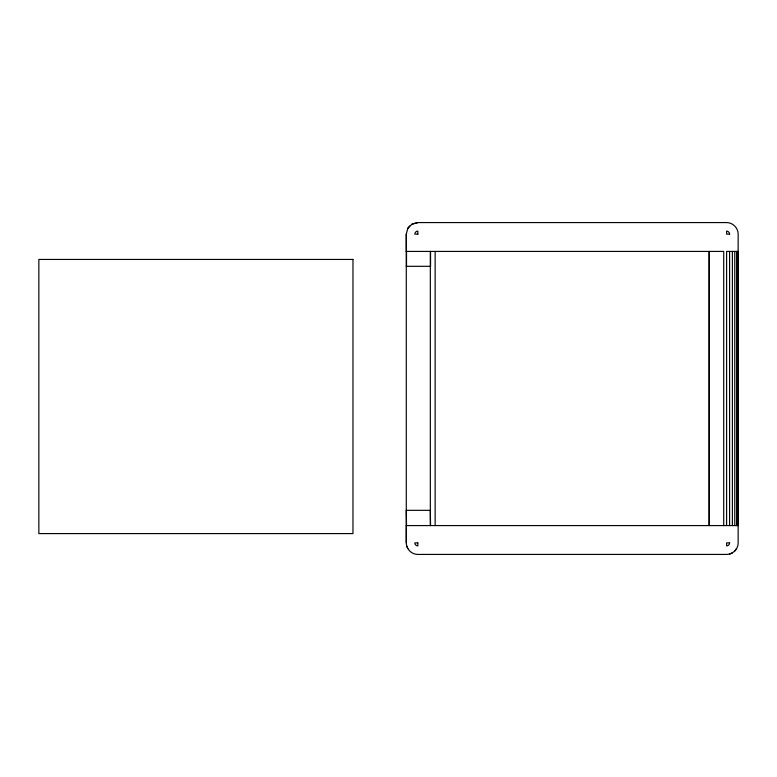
<?xml version="1.0" encoding="UTF-8"?>
<svg xmlns="http://www.w3.org/2000/svg" width="777" height="777" viewBox="0 0 777 777"><rect width="100%" height="100%" fill="white"/><g stroke="black" fill="none" stroke-linecap="round" stroke-linejoin="round"><path stroke-width="1.17" d="M406.284 542.89L406.322 525.573M407.828 228.341L406.284 234.11L406.284 542.89C406.245 549.067 411.655 554.467 417.832 554.428L726.602 554.428C732.789 554.467 738.189 549.067 738.15 542.89L738.15 234.11C738.189 227.933 732.779 222.533 726.602 222.572L417.832 222.572L412.053 224.116L407.828 228.341L409.664 225.952M734.77 551.048L736.606 548.659M412.063 224.116L417.832 222.572M729.593 554.04L732.381 552.884M406.284 251.427L723.717 251.427L723.717 525.573M738.15 251.427L726.602 251.427L726.602 525.573M406.284 266.317L430.555 266.317L430.555 251.427M406.284 525.573L738.15 525.573M406.682 545.872L407.838 548.659M430.555 525.573L430.332 510.324L406.284 510.324L406.507 525.573M406.284 234.11L406.322 251.427M737.927 251.427L737.927 525.573M737.752 251.427L737.752 525.573M736.606 251.427L736.606 525.573M734.77 251.427L734.77 525.573M732.381 251.427L732.381 525.573M729.593 251.427L729.593 525.573M709.294 251.427L709.294 525.573M709.061 251.427L709.061 525.573M435.139 251.427L435.139 525.573M430.332 251.427L430.332 525.573M406.507 251.427L406.507 266.317M417.832 542.89L417.832 545.872A2.991 2.991 0 0 1 414.84 542.89L417.832 542.89M417.832 234.11L414.84 234.11A2.991 2.991 0 0 1 417.832 231.119L417.832 234.11M729.593 234.11L726.602 234.11L726.602 231.128A2.991 2.991 0 0 1 729.593 234.11M352.972 259.44L38.85 259.44L38.85 533.585L352.972 533.585L352.972 259.44M729.593 542.89L726.602 542.89L726.602 545.872A2.991 2.991 0 0 0 729.593 542.89"/></g></svg>
